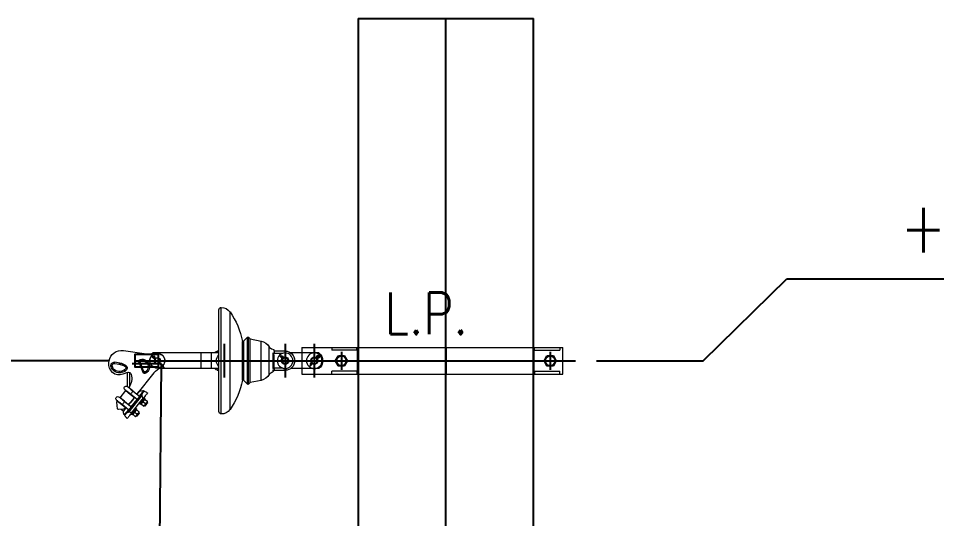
# Model space of a CAD drawing. Header units: millimetres. Extents: x -37020 to 35906, y -101 to 52234.
# Drawn here: x -52.318 to -50.118, y 400.954 to 402.152 of the extents above; entities that cross this region are included whole.
import ezdxf

# ---------------------------------------------------------------- set-up
doc = ezdxf.new("R2010")
doc.units = ezdxf.units.MM
doc.header["$PDMODE"] = 35
doc.header["$PDSIZE"] = 1
doc.linetypes.add('CENTER', pattern=[50.8, 31.75, -6.35, 6.35, -6.35])
doc.linetypes.add('CENTER2', pattern=[28.575, 19.05, -3.175, 3.175, -3.175])
for name, color, linetype in [('0_EJES', 1, 'CENTER2'), ('GE-Cotas', 1, 'Continuous'), ('M0_EQUIPOS', 2, 'Continuous'), ('M2_PLBULONES', 2, 'Continuous'), ('M_DIM', 1, 'Continuous')]:
    doc.layers.add(name, color=color, linetype=linetype)
doc.styles.add('Romans', font='romans.shx', dxfattribs={"width": 0.8})
doc.styles.add('STYLE-MSF', font='simplex.shx', dxfattribs={"width": 0.8})
doc.dimstyles.new('COTAS GENERAL', dxfattribs={"dimscale": 0.1, "dimtxt": 2.5, "dimasz": 2.5, "dimexe": 1, "dimexo": 1, "dimgap": 1.25, "dimtad": 1, "dimzin": 1, "dimdsep": 46, "dimtxsty": 'Romans', "dimcen": 1, "dimclrd": 2, "dimclre": 1, "dimclrt": 3, "dimaunit": 1, "dimadec": 3, "dimazin": 0, "dimtfac": 1, "dimtix": 1, "dimtmove": 0, "dimatfit": 0, "dimfxl": 1, "dimtolj": 1, "dimarcsym": 0})

# ---------------------------------------------------------------- blocks, each defined once
blk = doc.blocks.new('*D315')
at = {"layer": 'Defpoints', "color": 0, "transparency": 16777216}
for p in [(-50.2767, 401.5286), (-50.9828, 401.3322), (-51.2936, 393.8021)]:
    blk.add_point(p, dxfattribs=at)
at = {"layer": 'GE-Cotas', "color": 1, "lineweight": -2, "transparency": 16777216}
for p, q in [((-50.6767, 401.3322), (-50.4767, 401.5286)), ((-50.4767, 401.5286), (-49.7421, 401.5286)), ((-50.9328, 401.3322), (-50.6767, 401.3322))]:
    blk.add_line(p, q, dxfattribs=at)
at = {"layer": 'GE-Cotas', "color": 3, "linetype": 'Continuous', "transparency": 16777216, "insert": (-49.9781, 401.6536), "char_height": 0.125, "attachment_point": 5, "style": 'Romans'}
blk.add_mtext('\\A1;+7530', dxfattribs=at)
blk = doc.blocks.new('Retención de LP vista lateral')
at = {"linetype": 'Continuous', "lineweight": 15}
for p, q in [((201.9, 0), (201.9, 116.9)), ((223, 0), (223, 127.5)), ((228.5, -122), (228.5, 122)), ((154, 52.5), (127.5, 47)), ((127.5, 0), (127.5, 47)), ((157.6, 56.1), (154, 52.5)), ((154, 0), (154, 52.5)), ((157.6, 0), (157.6, 56.1)), ((169, 47.5), (160.4, 56.1)), ((160.4, 0), (160.4, 56.1)), ((169, 0), (169, 47.5)), ((172.1, 0), (172.1, 46.4)), ((70, 23), (96, 23)), ((70, 23), (70, 18.7)), ((96, 23), (96, 25.8)), ((96, 23), (96, 18)), ((107.8, 0), (107.8, 33)), ((169, 0), (169, 42)), ((228.5, 22.5), (232.8, 22.5)), ((232.8, 22.5), (232.8, 19.5)), ((457.4, 24.6), (401.8, 16.1)), ((-11.2, 19), (31.1, 19)), ((-11.2, 19), (57, 19)), ((-7.2, 5), (-6.6, 4.5)), ((-6.1, 6), (-5.7, 5.6)), ((-5.8, 6.3), (-5.4, 5.9)), ((-5.8, 6.3), (-5.4, 5.9)), ((-5.5, 6.5), (-5.2, 6.1)), ((-3.9, 7), (-4.4, 7.5)), ((76.2, 10.6), (73.5, 7.2)), ((74.8, 6.4), (77.6, 10)), ((96, 18), (74.9, 18)), ((75, 6.2), (80.2, 12.5)), ((75, 6.2), (77.7, 9.4)), ((75.3, 6), (80.7, 12.6)), ((76.3, 4.9), (81.6, 11.4)), ((96, 17.4), (99.5, 18.4)), ((96, 18), (96, 17.4)), ((96, -10.4), (96, 10.4)), ((99.5, 18.4), (99.5, -18.4)), ((232.8, 19.5), (228.5, 19.5)), ((228.5, 19), (247.1, 19)), ((247.1, 19), (247.1, -19)), ((247.1, 19), (271.8, 19)), ((271.8, 19), (271.8, -19)), ((271.8, 19), (387.2, 19)), ((381.4, 7.3), (379.4, 5.4)), ((382.2, 6.5), (380.3, 4.6)), ((382.4, 6.3), (380.5, 4.4)), ((382.4, 6.3), (380.5, 4.4)), ((382.6, 6.1), (380.7, 4.2)), ((381.4, 3.3), (383.4, 5.2)), ((382.4, 6.3), (382.2, 6.5)), ((383.8, 9), (383.5, 9)), ((-11.2, -19), (31.1, -19)), ((-11.2, -19), (57, -19)), ((3.9, -7), (9.6, -13.1)), ((5.2, -6.1), (11, -12.4)), ((5.4, -5.9), (10.9, -11.9)), ((5.4, -5.9), (8.2, -8.9)), ((5.7, -5.6), (8.8, -9)), ((9.6, -7.7), (6.6, -4.5)), ((63.7, -4.9), (63.2, -5.5)), ((74.9, -18), (96, -18)), ((99.5, -18.4), (96, -17.4)), ((96, -17.4), (96, -18)), ((96, -18), (96, -23)), ((107.8, -33), (107.8, 0)), ((127.5, -47), (127.5, 0)), ((154, -52.5), (154, 0)), ((157.6, -56.1), (157.6, 0)), ((160.4, -56.1), (160.4, 0)), ((169, -42), (169, 0)), ((169, -47.5), (169, 0)), ((172.1, -46.4), (172.1, 0)), ((201.9, -116.9), (201.9, 0)), ((223, -127.5), (223, 0)), ((228.5, -8.3), (229.4, -9)), ((228.5, -8.7), (229.6, -9.5)), ((228.5, -19), (247.1, -19)), ((228.5, -19.5), (232.8, -19.5)), ((232.8, -22.5), (232.8, -19.5)), ((247.1, -19), (271.8, -19)), ((271.8, -19), (372.9, -19)), ((371.7, -4.6), (360.2, -15.8)), ((371.5, -4.4), (360.3, -15.4)), ((361.3, -16.4), (372.6, -5.4)), ((370.6, -3.3), (362.1, -11.6)), ((371.3, -4.2), (362.7, -12.6)), ((371.5, -4.4), (363.1, -12.6)), ((408.1, -26.3), (417.5, -2.4)), ((420.3, -3.5), (410.9, -27.4)), ((454.3, -22), (461.4, -24.7)), ((468.4, -8.1), (455.9, -11.7)), ((465.6, -5.5), (478.1, -3.6)), ((478.6, -6.6), (466.1, -8.5)), ((492.3, -5.1), (491.6, -0.5)), ((96, -23), (70, -23)), ((99.5, -23), (99.5, -26.4)), ((232.8, -22.5), (228.5, -22.5)), ((384.1, -29.3), (424.8, -80.1)), ((408.5, -25.4), (404.2, -26.6)), ((442.2, -59.9), (442.2, -28.3)), ((447.7, -28.2), (447.7, -28)), ((447.7, -62), (447.7, -28.2)), ((447.8, -28), (458.5, -32.2)), ((460.3, -27.5), (453.2, -24.8)), ((127.5, -47), (154, -52.5)), ((154, -52.5), (157.6, -56.1)), ((160.4, -56.1), (169, -47.5)), ((434.6, -72.2), (445.1, -63.8)), ((399.5, -77.2), (399.5, -77.3)), ((408.4, -72.2), (409.1, -71.8)), ((418.8, -85.2), (408.4, -72.2)), ((451.2, -127), (411.1, -76.8)), ((444.2, -123.6), (412.8, -84.4)), ((434.3, -72.7), (418.2, -85.7)), ((419.3, -73.5), (419.6, -73.7)), ((424.8, -80.4), (419.3, -73.5)), ((424.1, -93.1), (440.3, -80.2)), ((434.6, -72.2), (424.8, -80.1)), ((433.7, -91.5), (430.8, -87.8)), ((440.8, -80), (431, -87.9)), ((431, -87.9), (444.8, -105.1)), ((451.3, -71.7), (440.8, -80)), ((465.1, -88.8), (451.3, -71.7)), ((399.6, -100.6), (399.5, -101.3)), ((400.8, -99.6), (399.6, -100.6)), ((405.3, -93), (400.1, -97.1)), ((409.7, -98.6), (404.5, -102.7)), ((404.8, -107.9), (405.5, -108)), ((406.9, -89.7), (405, -91.2)), ((405.5, -108), (406.7, -107)), ((408.3, -88.2), (406.7, -89.4)), ((408, -94.9), (409.8, -93.4)), ((408.4, -95.4), (408, -94.9)), ((408.8, -95.8), (410.6, -94.3)), ((414.2, -104.1), (409, -108.3)), ((435.8, -122.5), (412, -92.9)), ((415.9, -104.7), (417.7, -103.2)), ((417.9, -103.5), (419.5, -102.2)), ((438.8, -110.2), (424.7, -92.6)), ((433.2, -90.7), (433.7, -91.5)), ((434.9, -93.3), (440.4, -100.1)), ((454.3, -97.7), (438.2, -110.7)), ((441.8, -101.6), (442.5, -102.3)), ((444.8, -105.3), (441.8, -101.6)), ((444.1, -118.1), (460.3, -105.2)), ((454.6, -97.2), (444.8, -105.1)), ((460.8, -105), (451.1, -112.8)), ((454.6, -97.2), (465.1, -88.8)), ((471.3, -96.6), (460.8, -105)), ((473.2, -99), (471.3, -96.6)), ((471.4, -115.3), (473.2, -99)), ((419.6, -125.5), (419.5, -126.2)), ((420.8, -124.6), (419.6, -125.5)), ((425.3, -118), (420.1, -122.1)), ((429.7, -123.5), (424.5, -127.7)), ((426.9, -114.7), (425, -116.2)), ((428.3, -113.2), (426.7, -114.4)), ((434.2, -129.1), (429, -133.3)), ((432.1, -125), (433.9, -123.5)), ((432.4, -125.4), (432.9, -125.9)), ((432.9, -125.9), (434.7, -124.5)), ((435.9, -129.7), (437.7, -128.2)), ((437.9, -128.5), (439.5, -127.2)), ((455.1, -130.6), (444.7, -117.6)), ((456.3, -119.7), (450.8, -112.8)), ((454.1, -114.8), (455.3, -116.7)), ((455.3, -116.7), (456.3, -119.7)), ((456.3, -120), (457.4, -121.3)), ((457, -115.7), (469.2, -117)), ((424.8, -132.9), (425.5, -133)), ((425.5, -133), (426.7, -132))]:
    blk.add_line(p, q, dxfattribs=at)
for p, q in [((0, 40.3), (0, -40.3)), ((70, 40.3), (70, -40.3)), ((216, 40.3), (216, -40.3)), ((431.1, 0), (-30.1, 0))]:
    blk.add_line(p, q)
at = {"linetype": 'Continuous', "lineweight": 15, "flags": 128}
for points in [[(-9.2, 6.1), (-9.2, 6.2), (-9.2, 6.5), (-9.1, 7), (-9.1, 7.6)], [(-6.8, 9.7), (-6.9, 9.6), (-6.9, 9.6), (-7, 9.6), (-7.1, 9.6), (-7.1, 9.6), (-7.1, 9.6), (-7.2, 9.6), (-7.2, 9.6)], [(-7.2, 5), (-7.1, 5.1), (-6.8, 5.3), (-6.5, 5.6), (-6.1, 6)], [(-5.3, 9.7), (-5.4, 9.7), (-5.7, 9.7), (-6.2, 9.7), (-6.8, 9.7)], [(-5.5, 6.5), (-5.6, 6.5), (-5.6, 6.4), (-5.7, 6.4), (-5.7, 6.4), (-5.7, 6.3), (-5.8, 6.3), (-5.8, 6.3), (-5.8, 6.3)], [(-4.4, 7.5), (-4.5, 7.5), (-4.7, 7.3), (-5.1, 6.9), (-5.5, 6.5)], [(76.2, 10.6), (76.3, 10.6), (76.5, 10.7), (76.8, 10.8), (77.1, 11), (77.6, 11.1)], [(77.6, 11.1), (77.6, 10.8), (77.6, 10.4), (77.6, 10)], [(382.2, 6.5), (381.9, 6.8), (381.6, 7.1), (381.5, 7.3), (381.4, 7.3)], [(383.5, 9), (383, 9.1), (382.6, 9.1), (382.4, 9.2), (382.3, 9.2)], [(382.6, 6.1), (382.9, 5.7), (383.2, 5.5), (383.4, 5.3), (383.4, 5.2)], [(385.2, 7.3), (385.2, 6.8), (385.3, 6.4), (385.3, 6.2), (385.3, 6.1)], [(390.4, 15.7), (389.4, 16.9), (387.2, 19)], [(416.7, 3.2), (416.6, 2.6), (416.4, 2.1), (416.3, 1.6), (416.2, 1.1), (416.1, 0.8), (416.1, 0.5), (416, 0.3), (416, 0.3)], [(8.8, -9), (8.7, -9), (8.6, -9), (8.5, -9), (8.5, -9), (8.4, -8.9), (8.3, -8.9), (8.3, -8.9), (8.3, -8.9), (8.2, -8.9), (8.2, -8.9)], [(9.9, -9.1), (9.6, -9.1), (9.2, -9), (8.8, -9)], [(9.6, -7.7), (9.6, -7.7), (9.7, -7.9), (9.7, -8.2), (9.8, -8.6), (9.9, -9.1)], [(9.6, -13.1), (9.7, -13.1), (9.8, -13.2), (10.1, -13.3), (10.5, -13.4), (11, -13.6)], [(11, -12.4), (11, -12.3), (11, -12.3), (11, -12.2), (11, -12.1), (10.9, -12), (10.9, -12), (10.9, -11.9), (10.9, -11.9), (10.9, -11.9), (10.9, -11.9)], [(11, -13.6), (11, -13.2), (11, -12.8), (11, -12.4)], [(228.5, -10.5), (228.5, -10.5), (228.7, -10.5), (229, -10.5), (229.4, -10.6), (229.9, -10.6)], [(229.6, -9.5), (229.6, -9.4), (229.5, -9.3), (229.5, -9.3), (229.5, -9.2), (229.5, -9.1), (229.5, -9.1), (229.4, -9), (229.4, -9), (229.4, -9), (229.4, -9)], [(229.9, -10.6), (229.8, -10.3), (229.7, -9.9), (229.6, -9.5)], [(360.2, -15.8), (360.2, -16.1), (360.2, -16.4), (360.1, -16.7)], [(360.1, -16.7), (360.5, -16.6), (360.9, -16.5), (361.1, -16.5), (361.2, -16.4), (361.3, -16.4)], [(360.3, -15.4), (360.3, -15.4), (360.3, -15.4), (360.3, -15.4), (360.3, -15.5), (360.3, -15.5), (360.3, -15.6), (360.3, -15.6), (360.3, -15.7), (360.2, -15.8), (360.2, -15.8)], [(361.8, -12.7), (361.9, -12.3), (362, -12), (362.1, -11.8), (362.1, -11.6), (362.1, -11.6)], [(362.7, -12.6), (362.4, -12.6), (362.1, -12.7), (361.8, -12.7)], [(363.1, -12.6), (363.1, -12.6), (363.1, -12.6), (363.1, -12.6), (363.1, -12.6), (363, -12.6), (363, -12.6), (362.9, -12.6), (362.8, -12.6), (362.8, -12.6), (362.7, -12.6)], [(417.5, -2.4), (417.5, -2.4), (417.7, -2.5), (417.9, -2.6), (418.3, -2.7), (418.7, -2.9), (419.2, -3.1), (419.7, -3.3), (420.3, -3.5)], [(452, -10.5), (452.3, -11), (452.6, -11.5), (452.9, -11.9), (453.1, -12.3), (453.3, -12.6), (453.4, -12.9), (453.5, -13), (453.6, -13)], [(453.2, -24.8), (453.5, -24.2), (453.7, -23.7), (453.9, -23.2), (454, -22.8), (454.2, -22.5), (454.3, -22.2), (454.3, -22), (454.3, -22)], [(466.1, -8.5), (466.1, -8.4), (466, -8.3), (466, -8), (465.9, -7.6), (465.9, -7.2), (465.8, -6.7), (465.7, -6.1), (465.6, -5.5)], [(478.6, -6.6), (478.6, -6.5), (478.5, -6.4), (478.5, -6.1), (478.4, -5.7), (478.4, -5.3), (478.3, -4.8), (478.2, -4.2), (478.1, -3.6)], [(484.2, -12.6), (484.3, -12.6), (484.4, -12.7), (484.7, -12.7), (485.1, -12.8), (485.5, -12.9), (486, -13), (486.6, -13.2), (487.1, -13.3)], [(403.8, -29.9), (404, -29.4), (404.3, -28.9), (404.6, -28.5), (404.8, -28.1), (405, -27.8), (405.1, -27.5), (405.2, -27.4), (405.3, -27.3)], [(408.1, -26.3), (408.2, -26.3), (408.3, -26.4), (408.6, -26.5), (408.9, -26.6), (409.4, -26.8), (409.9, -27), (410.4, -27.2), (410.9, -27.4)], [(460.3, -27.5), (460.6, -27), (460.8, -26.5), (460.9, -26), (461.1, -25.6), (461.2, -25.2), (461.3, -25), (461.4, -24.8), (461.4, -24.7)], [(447.6, -62.1), (447.4, -62.3), (446.9, -62.6), (446.1, -63.3), (445.1, -64.2), (443.7, -65.2), (442.1, -66.5), (440.3, -67.9), (438.4, -69.5), (436.4, -71.1), (434.3, -72.7)], [(407.7, -72.6), (405.6, -73.8), (403.7, -74.9), (402.2, -75.7), (401, -76.4), (400.2, -76.9), (399.7, -77.1), (399.5, -77.2)], [(399.5, -77.3), (399.6, -77.4), (400, -77.9), (400.6, -78.7), (401.5, -79.7), (402.6, -81.1), (403.8, -82.6), (405.2, -84.4), (406.8, -86.4), (408.5, -88.5), (410.2, -90.6), (412, -92.9)], [(407.7, -72.6), (407.7, -72.6), (407.8, -72.6), (407.8, -72.5), (407.9, -72.5), (408.1, -72.4), (408.2, -72.3), (408.4, -72.2)], [(407.7, -72.6), (408, -73), (408.3, -73.4), (408.7, -73.9), (409.1, -74.4), (409.5, -74.9), (410, -75.5), (410.5, -76.1), (411.1, -76.8)], [(416.9, -70.3), (417.7, -71.4), (419.1, -73.5)], [(424.8, -80.1), (424.9, -80.3), (424.9, -80.3)], [(434.3, -72.7), (434.4, -72.8), (434.7, -73.2), (435.1, -73.7), (435.8, -74.5), (436.5, -75.5), (437.3, -76.5)], [(434.6, -72.2), (434.7, -72.4), (434.7, -72.4)], [(437.3, -76.5), (438.1, -77.5), (438.8, -78.4), (439.5, -79.2), (439.9, -79.8), (440.2, -80.1), (440.3, -80.2)], [(440.3, -80.2), (442.3, -78.5), (444.4, -76.9), (446.3, -75.4), (448.1, -73.9), (449.7, -72.7), (451, -71.6), (452.1, -70.7), (452.9, -70.1), (453.4, -69.7), (453.5, -69.6)], [(440.7, -79.8), (440.7, -79.9), (440.8, -80)], [(467.6, -87.1), (467.4, -87.2), (466.9, -87.6), (466.1, -88.3), (465.1, -89.1), (463.7, -90.2), (462.1, -91.5), (460.3, -92.9), (458.4, -94.4), (456.4, -96.1), (454.3, -97.7)], [(401.5, -100.5), (401.1, -99.9), (400.6, -99.4), (400.2, -98.9), (399.9, -98.5), (399.7, -98.2), (399.5, -97.9), (399.4, -97.8), (399.3, -97.7)], [(402.2, -104.6), (401.4, -103.6), (400.7, -102.7), (400.1, -102), (399.7, -101.5), (399.5, -101.3), (399.5, -101.3)], [(399.6, -100.6), (399.6, -100.6), (399.9, -101), (400.4, -101.6), (401, -102.3), (401.8, -103.3), (402.6, -104.3)], [(406, -106.1), (405.5, -105.4), (404.9, -104.7), (404.4, -104), (403.8, -103.3), (403.2, -102.6), (402.6, -101.9), (402.1, -101.2), (401.5, -100.5)], [(404.8, -107.9), (404.8, -107.9), (404.6, -107.7), (404.3, -107.2), (403.7, -106.5), (403, -105.6), (402.2, -104.6)], [(402.6, -104.3), (403.4, -105.3), (404.1, -106.2), (404.7, -107), (405.2, -107.6), (405.5, -107.9), (405.5, -108)], [(408, -94.9), (407, -93.7), (406.3, -92.7), (405.7, -92), (405.2, -91.4), (405, -91.2), (405, -91.2)], [(408.2, -108.9), (408.2, -108.8), (408.1, -108.7), (407.9, -108.5), (407.6, -108.1), (407.3, -107.7), (406.9, -107.2), (406.5, -106.7), (406, -106.1)], [(417.9, -103.5), (417.8, -103.3), (417.5, -102.9), (416.9, -102.2), (416.2, -101.3), (415.3, -100.2), (414.3, -98.9), (413.2, -97.5), (412, -96.1), (410.9, -94.7), (409.9, -93.4), (408.9, -92.2), (408.1, -91.1), (407.4, -90.3), (407, -89.8), (406.7, -89.5), (406.7, -89.4)], [(408.4, -95.4), (408.7, -95.8), (408.8, -95.8)], [(415.9, -104.7), (415.9, -104.7), (415.7, -104.5), (415.3, -104), (414.7, -103.3), (414, -102.3), (413, -101.2), (412, -99.9), (410.9, -98.6), (409.8, -97.2), (408.8, -95.8)], [(444.8, -105.1), (444.9, -105.2), (444.9, -105.3)], [(454.3, -97.7), (454.4, -97.8), (454.7, -98.1), (455.1, -98.7), (455.8, -99.5), (456.5, -100.4), (457.3, -101.4)], [(454.6, -97.2), (454.7, -97.4), (454.7, -97.4)], [(457.3, -101.4), (458.1, -102.4), (458.8, -103.4), (459.5, -104.2), (459.9, -104.7), (460.2, -105.1), (460.3, -105.2)], [(460.3, -105.2), (462.4, -103.5), (464.4, -101.9), (466.3, -100.3), (468.1, -98.9), (469.7, -97.6), (471, -96.6), (472.1, -95.7), (472.9, -95.1), (473.4, -94.7), (473.5, -94.5)], [(421.5, -125.5), (421.1, -124.9), (420.6, -124.3), (420.2, -123.9), (419.9, -123.5), (419.7, -123.1), (419.5, -122.9), (419.4, -122.8), (419.3, -122.7)], [(422.2, -129.6), (421.4, -128.6), (420.7, -127.7), (420.1, -127), (419.7, -126.5), (419.5, -126.3), (419.5, -126.2)], [(419.6, -125.5), (419.6, -125.6), (419.9, -126), (420.4, -126.5), (421, -127.3), (421.8, -128.3), (422.6, -129.3)], [(426, -131.1), (425.5, -130.4), (424.9, -129.7), (424.4, -129), (423.8, -128.3), (423.2, -127.6), (422.6, -126.8), (422.1, -126.2), (421.5, -125.5)], [(424.8, -132.9), (424.8, -132.9), (424.7, -132.7), (424.3, -132.2), (423.7, -131.4), (423, -130.5), (422.2, -129.6)], [(422.6, -129.3), (423.4, -130.3), (424.1, -131.2), (424.7, -132), (425.2, -132.6), (425.5, -132.9), (425.5, -133)], [(432.1, -125), (431, -123.6), (429.9, -122.2), (428.8, -120.9), (427.8, -119.6), (426.9, -118.5), (426.1, -117.5), (425.6, -116.8), (425.2, -116.4), (425, -116.2), (425, -116.2)], [(428.2, -133.9), (428.2, -133.8), (428.1, -133.7), (427.9, -133.4), (427.6, -133.1), (427.3, -132.7), (426.9, -132.2), (426.5, -131.7), (426, -131.1)], [(437.9, -128.5), (437.8, -128.3), (437.5, -127.9), (436.9, -127.2), (436.2, -126.3), (435.3, -125.2), (434.3, -123.9), (433.2, -122.5), (432, -121.1), (430.9, -119.7), (429.9, -118.4), (428.9, -117.2), (428.1, -116.1), (427.4, -115.3), (427, -114.7), (426.7, -114.5), (426.7, -114.4)], [(432.1, -125), (432.2, -125.1), (432.4, -125.4)], [(435.9, -129.7), (435.9, -129.7), (435.6, -129.4), (435.2, -128.9), (434.6, -128.1), (433.8, -127.1), (432.9, -125.9)], [(435.8, -122.5), (437.5, -124.8), (439.3, -126.9), (440.9, -129), (442.5, -131), (443.9, -132.8), (445.2, -134.3), (446.3, -135.7), (447.1, -136.7), (447.8, -137.5), (448.1, -138), (448.3, -138.1)], [(448.3, -138.1), (448.4, -138), (448.8, -137.6), (449.4, -136.8), (450.4, -135.8), (451.5, -134.6), (452.9, -133), (454.6, -131.2)], [(451.2, -127), (451.8, -127.6), (452.3, -128.3), (452.7, -128.9), (453.2, -129.4), (453.6, -129.9), (454, -130.4), (454.3, -130.8), (454.6, -131.2)], [(457.4, -121.3), (457.4, -121.3), (457.6, -121.1), (458.1, -120.7), (458.8, -120.1), (459.7, -119.4), (460.8, -118.6), (461.8, -117.7), (462.9, -116.9), (463.5, -116.4)]]:
    blk.add_lwpolyline(points, dxfattribs=at)
at = {"linetype": 'Continuous', "lineweight": 15}
for centre, radius in [((0, 0), 18.7), ((0, 0), 8), ((0, 0), 7), ((70, 0), 18.7), ((70, 0), 8), ((70, 0), 7), ((376, 0), 6.35)]:
    blk.add_circle(centre, radius, dxfattribs=at)
for centre, radius, start, end in [((349, 13.1), 180, 144.7869, 169.3428), ((222.4, 102.5), 25, 88.6896, 144.79), ((223, 122), 5.5, 0, 90.0151), ((133.6, 17.6), 30, 101.6824, 149.1035), ((159, 54.7), 2, 45, 135), ((165.7, 47.6), 6.5, 300.3155, 349.3428), ((70, 0), 23, 90, 270), ((95, 40.8), 15, 273.9572, 329.1035), ((232.8, 17.5), 5, 17.4576, 90), ((462, -5.1), 30, 8.6836, 98.6836), ((5, 0), 25, 130.5358, 229.4642), ((-8.8, 9.6), 3.52, 1.9478, 222.6814), ((-8.8, 9.6), 3.52, 222.6814, 263.4151), ((-8.8, 9.6), 2.03, 1.9478, 263.4151), ((-8.8, 9.6), 1.67, 1.9478, 263.4151), ((-9.6, 2.8), 3.36, 42.6814, 83.4151), ((209.2, -17.5), 219.7, 173.3648, 173.4582), ((-9.6, 2.8), 4.85, 42.6814, 83.4151), ((-9.6, 2.8), 5.21, 42.6814, 83.4151), ((0, 0), 8.74, 144.9051, 300.4578), ((-2, 9.8), 5.21, 181.9478, 222.6814), ((-2, 9.8), 4.85, 181.9478, 222.6814), ((165.9, -180.2), 253.5, 132.6349, 132.716), ((-2, 9.8), 3.36, 181.9478, 222.6814), ((0, 0), 8.74, 52.7859, 120.4578), ((0, 0), 8.74, 324.9051, 52.7859), ((70, 0), 8.74, 151.0217, 218.6936), ((70, 0), 8.74, 63.141, 151.0217), ((70, 0), 8.74, 243.141, 38.6936), ((474.6, 16.8), 397, 180.9786, 181.0589), ((216, 0), 18.7, 311.9872, 48.0128), ((232.8, 17.5), 2, 48.5904, 90), ((376, 0), 18, 128.6836, 219.7707), ((376, 0), 17.5, 314.3912, 219.6282), ((376, 0), 18, 229.0117, 128.6836), ((376, 0), 7.14, 56.1127, 212.6697), ((394.2, 65.5), 50, 254.434, 278.6836), ((376, 0), 7.14, 314.3912, 32.6697), ((379.2, 9.6), 3.13, 314.3912, 353.034), ((379.2, 9.6), 4.31, 314.3912, 353.034), ((385, 8.8), 2.74, 134.3912, 173.034), ((379.2, 9.6), 4.58, 314.3912, 353.034), ((385.6, 3), 4.58, 95.7485, 134.3912), ((555.3, 175.4), 241.9, 224.3544, 224.4192), ((385.6, 3), 4.31, 95.7485, 134.3912), ((385, 8.8), 2.74, 275.7485, 134.3912), ((385.6, 3), 3.13, 95.7485, 134.3912), ((385, 8.8), 1.56, 275.7485, 173.034), ((385, 8.8), 1.29, 275.7485, 173.034), ((267, -4.5), 118.8, 5.6824, 5.8145), ((412.8, -14.4), 18, 77.5335, 239.8337), ((412.8, -14.4), 15, 77.5335, 239.8337), ((415.6, -1.7), 2, 338.6836, 77.5335), ((415.6, -1.7), 5, 338.6836, 77.5335), ((232.8, -17.5), 5, 270, 342.5424), ((232.8, -17.5), 2, 270, 311.4096), ((376, 0), 17.5, 229.1542, 314.3912), ((345.1, -60.6), 50, 38.6836, 62.9332), ((376, 0), 7.14, 236.1127, 314.3912), ((456.2, -17.3), 8, 121.2714, 248.6836), ((456.2, -17.3), 5, 121.2714, 248.6836), ((471.2, -42.1), 37, 98.6836, 121.2714), ((471.2, -42.1), 34, 98.6836, 121.2714), ((467.6, -8.9), 25, 248.6836, 8.6836), ((467.6, -8.9), 20, 248.6836, 347.3837), ((467.6, -8.9), 17, 248.6836, 347.3837), ((479.3, -11.5), 8, 347.3837, 98.6836), ((479.3, -11.5), 5, 347.3837, 98.6836), ((101, -21.7), 5, 195.5113, 252.4367), ((95, -40.8), 15, 30.8965, 72.4367), ((133.6, -17.6), 30, 210.8965, 258.3176), ((165.7, -47.6), 6.5, 10.6572, 59.6845), ((406.3, -25.6), 5, 239.8337, 338.6836), ((406.3, -25.6), 2, 239.8337, 338.6836), ((471.2, -42.1), 34, 163.7432, 218.6836), ((445.3, -34.6), 7, 68.6836, 163.7432), ((159, -54.7), 2, 225, 315), ((349, -13.1), 180, 190.6572, 215.2131), ((450.6, -65.8), 4.76, 308.6836, 128.6836), ((411.4, -89.8), 18.2, 64.1771, 97.2417), ((470.6, -90.8), 4.76, 308.6836, 128.6836), ((222.4, -102.5), 25, 215.21, 271.3104), ((223, -122), 5.5, 269.9849, 0), ((458.1, -105.7), 10, 225.2419, 263.6836), ((438.6, -123.8), 18.2, 340.1255, 13.1901), ((469.4, -115), 2, 263.6836, 353.6836)]:
    blk.add_arc(centre, radius, start, end, dxfattribs=at)
for centre, start_param, end_param in [((508.8, -15.4), 2.830898, 3.141593), ((532.6, -45), 3.141593, 3.452287)]:
    blk.add_ellipse(centre, major_axis=(96.8, 77.5), ratio=0.16129, start_param=start_param, end_param=end_param, dxfattribs=at)
for points, knots in [([(96, 10.4), (96, 11.1), (96.1, 12.5), (96.5, 14.6), (97.3, 16.5), (98.4, 17.8), (99.2, 18.2), (99.5, 18.4)], [0, 0, 0, 0, 0.234777, 0.468813, 0.687649, 0.908389, 1, 1, 1, 1]), ([(99.5, -18.4), (99, -18.1), (98, -17.4), (96.7, -15.5), (96.1, -13), (96, -11.2), (96, -10.4)], [0, 0, 0, 0, 0.178207, 0.399478, 0.738103, 1, 1, 1, 1]), ([(96, -23), (97, -23), (98.2, -23), (99.3, -23), (99.5, -23)], [0, 0, 0, 0, 0.806029, 1, 1, 1, 1]), ([(411.1, -76.8), (411.1, -76.8), (411.6, -77.5), (412.5, -79.3), (413.1, -81.7), (413.1, -83.5), (412.9, -84.2), (412.8, -84.4), (412.8, -84.4)], [0, 0, 0, 0, 0.013549, 0.382618, 0.766336, 0.931741, 0.99252, 1, 1, 1, 1]), ([(450.8, -71.1), (450.9, -71.2), (451.2, -71.5), (451.3, -71.6), (451.3, -71.7)], [0, 0, 0, 0, 0.3685389, 1, 1, 1, 1]), ([(399.3, -97.7), (399.3, -97.7), (399.3, -97.7), (399.6, -97.5), (400, -97.2), (400.1, -97.1)], [0, 0, 0, 0, 0.066048, 0.812893, 1, 1, 1, 1]), ([(400.1, -97.1), (400.2, -97.7), (400.5, -98.9), (401.1, -100), (401.5, -100.5), (401.5, -100.5)], [0, 0, 0, 0, 0.484001, 0.985628, 1, 1, 1, 1]), ([(401.5, -100.5), (401.9, -100.9), (402.6, -101.6), (403.6, -102.3), (404.3, -102.6), (404.5, -102.7)], [0, 0, 0, 0, 0.405721, 0.826111, 1, 1, 1, 1]), ([(404.5, -102.7), (404.7, -103.3), (405, -104.5), (405.6, -105.6), (406, -106.1), (406, -106.1)], [0, 0, 0, 0, 0.483996, 0.985607, 1, 1, 1, 1]), ([(406, -92.4), (406, -92.4), (406, -92.4), (405.7, -92.6), (405.3, -92.9), (405.3, -93)], [0, 0, 0, 0, 0.066048, 0.812894, 1, 1, 1, 1]), ([(405.3, -93), (405.8, -93.3), (406.9, -93.8), (407.8, -94.7), (408.2, -95.2), (408.2, -95.2)], [0, 0, 0, 0, 0.484006, 0.98563, 1, 1, 1, 1]), ([(406, -106.1), (406.3, -106.5), (407, -107.2), (408.1, -107.9), (408.8, -108.2), (409, -108.3)], [0, 0, 0, 0, 0.405711, 0.826095, 1, 1, 1, 1]), ([(408.2, -95.2), (408.5, -95.6), (409.1, -96.4), (409.5, -97.6), (409.7, -98.3), (409.7, -98.6)], [0, 0, 0, 0, 0.405725, 0.826098, 1, 1, 1, 1]), ([(408.2, -108.9), (408.2, -108.9), (408.2, -108.9), (408.5, -108.7), (408.9, -108.3), (409, -108.3)], [0, 0, 0, 0, 0.066048, 0.812895, 1, 1, 1, 1]), ([(409.7, -98.6), (410.3, -98.8), (411.4, -99.4), (412.3, -100.2), (412.7, -100.7), (412.7, -100.7)], [0, 0, 0, 0, 0.483988, 0.985608, 1, 1, 1, 1]), ([(412.7, -100.7), (413, -101.2), (413.5, -102), (414, -103.2), (414.1, -103.9), (414.2, -104.1)], [0, 0, 0, 0, 0.405713, 0.8261, 1, 1, 1, 1]), ([(414.9, -103.5), (414.9, -103.5), (414.9, -103.5), (414.6, -103.7), (414.3, -104.1), (414.2, -104.1)], [0, 0, 0, 0, 0.066048, 0.812893, 1, 1, 1, 1]), ([(433.7, -91.5), (434.9, -93.3), (437.2, -97), (440.3, -100.1), (441.8, -101.6)], [0, 0, 0, 0, 0.495021, 1, 1, 1, 1]), ([(465.1, -88.8), (465.1, -88.9), (465.2, -89), (465.4, -89.3), (465.5, -89.4)], [0, 0, 0, 0, 0.5818879, 1, 1, 1, 1]), ([(470.8, -96), (470.9, -96.2), (471.2, -96.5), (471.3, -96.6), (471.3, -96.6)], [0, 0, 0, 0, 0.365084, 1, 1, 1, 1]), ([(419.3, -122.7), (419.3, -122.7), (419.3, -122.7), (419.6, -122.5), (420, -122.2), (420.1, -122.1)], [0, 0, 0, 0, 0.066048, 0.812899, 1, 1, 1, 1]), ([(420.1, -122.1), (420.2, -122.7), (420.5, -123.9), (421.1, -125), (421.5, -125.5), (421.5, -125.5)], [0, 0, 0, 0, 0.484, 0.985628, 1, 1, 1, 1]), ([(421.5, -125.5), (421.9, -125.9), (422.6, -126.6), (423.6, -127.3), (424.3, -127.6), (424.5, -127.7)], [0, 0, 0, 0, 0.405724, 0.8261, 1, 1, 1, 1]), ([(424.5, -127.7), (424.7, -128.3), (425, -129.5), (425.6, -130.6), (426, -131.1), (426, -131.1)], [0, 0, 0, 0, 0.484002, 0.985623, 1, 1, 1, 1]), ([(426, -117.4), (426, -117.4), (426, -117.4), (425.7, -117.6), (425.3, -117.9), (425.3, -118)], [0, 0, 0, 0, 0.066048, 0.812896, 1, 1, 1, 1]), ([(425.3, -118), (425.8, -118.2), (426.9, -118.8), (427.8, -119.6), (428.2, -120.1), (428.2, -120.1)], [0, 0, 0, 0, 0.484004, 0.98563, 1, 1, 1, 1]), ([(426, -131.1), (426.3, -131.4), (427, -132.2), (428.1, -132.8), (428.8, -133.2), (429, -133.3)], [0, 0, 0, 0, 0.405713, 0.826099, 1, 1, 1, 1]), ([(428.2, -120.1), (428.5, -120.6), (429.1, -121.4), (429.5, -122.6), (429.7, -123.3), (429.7, -123.5)], [0, 0, 0, 0, 0.4057286, 0.826111, 1, 1, 1, 1]), ([(429.7, -123.5), (430.3, -123.8), (431.4, -124.4), (432.3, -125.2), (432.7, -125.7), (432.7, -125.7)], [0, 0, 0, 0, 0.484, 0.985616, 1, 1, 1, 1]), ([(432.7, -125.7), (433, -126.1), (433.5, -127), (434, -128.2), (434.1, -128.9), (434.2, -129.1)], [0, 0, 0, 0, 0.405709, 0.826097, 1, 1, 1, 1]), ([(434.9, -128.5), (434.9, -128.5), (434.9, -128.5), (434.6, -128.7), (434.3, -129), (434.2, -129.1)], [0, 0, 0, 0, 0.066048, 0.812893, 1, 1, 1, 1]), ([(444.2, -123.6), (444.5, -123.6), (445.4, -123.5), (447.5, -124.2), (449.7, -125.4), (450.8, -126.5), (451.2, -127)], [0, 0, 0, 0, 0.08127, 0.310741, 0.752999, 1, 1, 1, 1]), ([(428.2, -133.9), (428.2, -133.9), (428.2, -133.8), (428.5, -133.6), (428.9, -133.3), (429, -133.3)], [0, 0, 0, 0, 0.066048, 0.812896, 1, 1, 1, 1])]:
    blk.add_open_spline(points, degree=3, knots=knots, dxfattribs=at)
blk = doc.blocks.new('POSTE')
at = {"layer": 'M0_EQUIPOS', "color": 3}
for p, q in [((0.21, 8.7784), (-0.21, 8.7784)), ((-0.21, -2.2216), (-0.21, 8.7784)), ((0.21, 8.7784), (0.21, -2.2216))]:
    blk.add_line(p, q, dxfattribs=at)

msp = doc.modelspace()

# ---------------------------------------------------------------- linework, layer by layer
at = {"color": 4}
for p, q in [((-52.1002, 401.3322), (-57.1451, 401.3322)), ((-51.975, 401.325), (-52.045, 401.325)), ((-51.9804, 400.6204), (-51.975, 401.325))]:
    msp.add_line(p, q, dxfattribs=at)
msp.add_lwpolyline([(-51.9819, 401.3471), (-52.0382, 401.3471), (-52.0382, 401.3173), (-51.9819, 401.3173)], close=True, dxfattribs=at)
at = {"layer": '0_EJES', "linetype": 'CENTER'}
msp.add_line((-51.2936, 391.1521), (-51.2936, 402.1521), dxfattribs=at)
at = {"layer": '0_EJES'}
for p, q in [((-51.6086, 401.359), (-51.6086, 401.3053)), ((-51.2936, 401.3639), (-51.2936, 401.3004)), ((-51.6772, 401.3322), (-50.9828, 401.3322)), ((-51.5436, 401.3537), (-51.5436, 401.3107)), ((-51.0436, 401.3537), (-51.0436, 401.3107))]:
    msp.add_line(p, q, dxfattribs=at)
at = {"layer": 'M0_EQUIPOS', "color": 6, "linetype": 'Continuous', "lineweight": 15}
for p, q in [((-51.6386, 401.3639), (-51.0136, 401.3639)), ((-51.6386, 401.3639), (-51.6386, 401.3004)), ((-51.5669, 401.3639), (-51.5669, 401.3575)), ((-51.5064, 401.3575), (-51.5669, 401.3575)), ((-51.5064, 401.3575), (-51.5064, 401.3639)), ((-51.5052, 401.3004), (-51.5052, 401.3639)), ((-51.0821, 401.3004), (-51.0821, 401.3639)), ((-51.0808, 401.3575), (-51.0808, 401.3639)), ((-51.0808, 401.3575), (-51.0204, 401.3575)), ((-51.0204, 401.3639), (-51.0204, 401.3575)), ((-51.0136, 401.3004), (-51.0136, 401.3639)), ((-51.6386, 401.3004), (-51.0136, 401.3004)), ((-51.5064, 401.3068), (-51.5669, 401.3068)), ((-51.5669, 401.3004), (-51.5669, 401.3068)), ((-51.5064, 401.3068), (-51.5064, 401.3004)), ((-51.0808, 401.3068), (-51.0808, 401.3004)), ((-51.0808, 401.3068), (-51.0204, 401.3068)), ((-51.0204, 401.3004), (-51.0204, 401.3068))]:
    msp.add_line(p, q, dxfattribs=at)
at = {"layer": 'M2_PLBULONES', "linetype": 'Continuous'}
for points in [[(-51.5506, 401.3442), (-51.5367, 401.3442), (-51.5298, 401.3322), (-51.5367, 401.3202), (-51.5506, 401.3202), (-51.5575, 401.3322)], [(-51.0506, 401.3442), (-51.0367, 401.3442), (-51.0298, 401.3322), (-51.0367, 401.3202), (-51.0506, 401.3202), (-51.0575, 401.3322)]]:
    msp.add_lwpolyline(points, close=True, dxfattribs=at)
for centre in [(-51.5436, 401.3322), (-51.0436, 401.3322)]:
    msp.add_circle(centre, 0.012, dxfattribs=at)

# ---------------------------------------------------------------- block references
at = {"xscale": -1}
msp.add_blockref('POSTE', (-51.2936, 393.3737), dxfattribs=at)
at = {"color": 1, "xscale": -0.001, "yscale": 0.001, "zscale": 0.001}
msp.add_blockref('Retención de LP vista lateral', (-51.6086, 401.3322), dxfattribs=at)

# ---------------------------------------------------------------- texts
at = {"layer": 'M_DIM', "color": 3, "style": 'STYLE-MSF', "width": 0.8}
msp.add_text('L.P. ', height=0.1, dxfattribs=at).set_placement((-51.4399, 401.3957))

# ---------------------------------------------------------------- dimensions: what is measured, and where the dimension line sits
at = {"layer": 'GE-Cotas'}
dim = msp.add_ordinate_dim(feature_location=(-50.9828, 401.3322), offset=(0.7062, 0.1964), dtype=0, origin=(-51.2936, 393.8021), text='+<>', dimstyle='COTAS GENERAL', override={"dimscale": 0.05, "dimasz": 2, "dimdec": 0, "dimlfac": 1000, "dimdsep": 44}, dxfattribs=at)
dim.commit()
dim.dimension.update_dxf_attribs({"geometry": '*D315', "text_midpoint": (-49.9781, 401.6536)})

doc.saveas('drawing.dxf')
